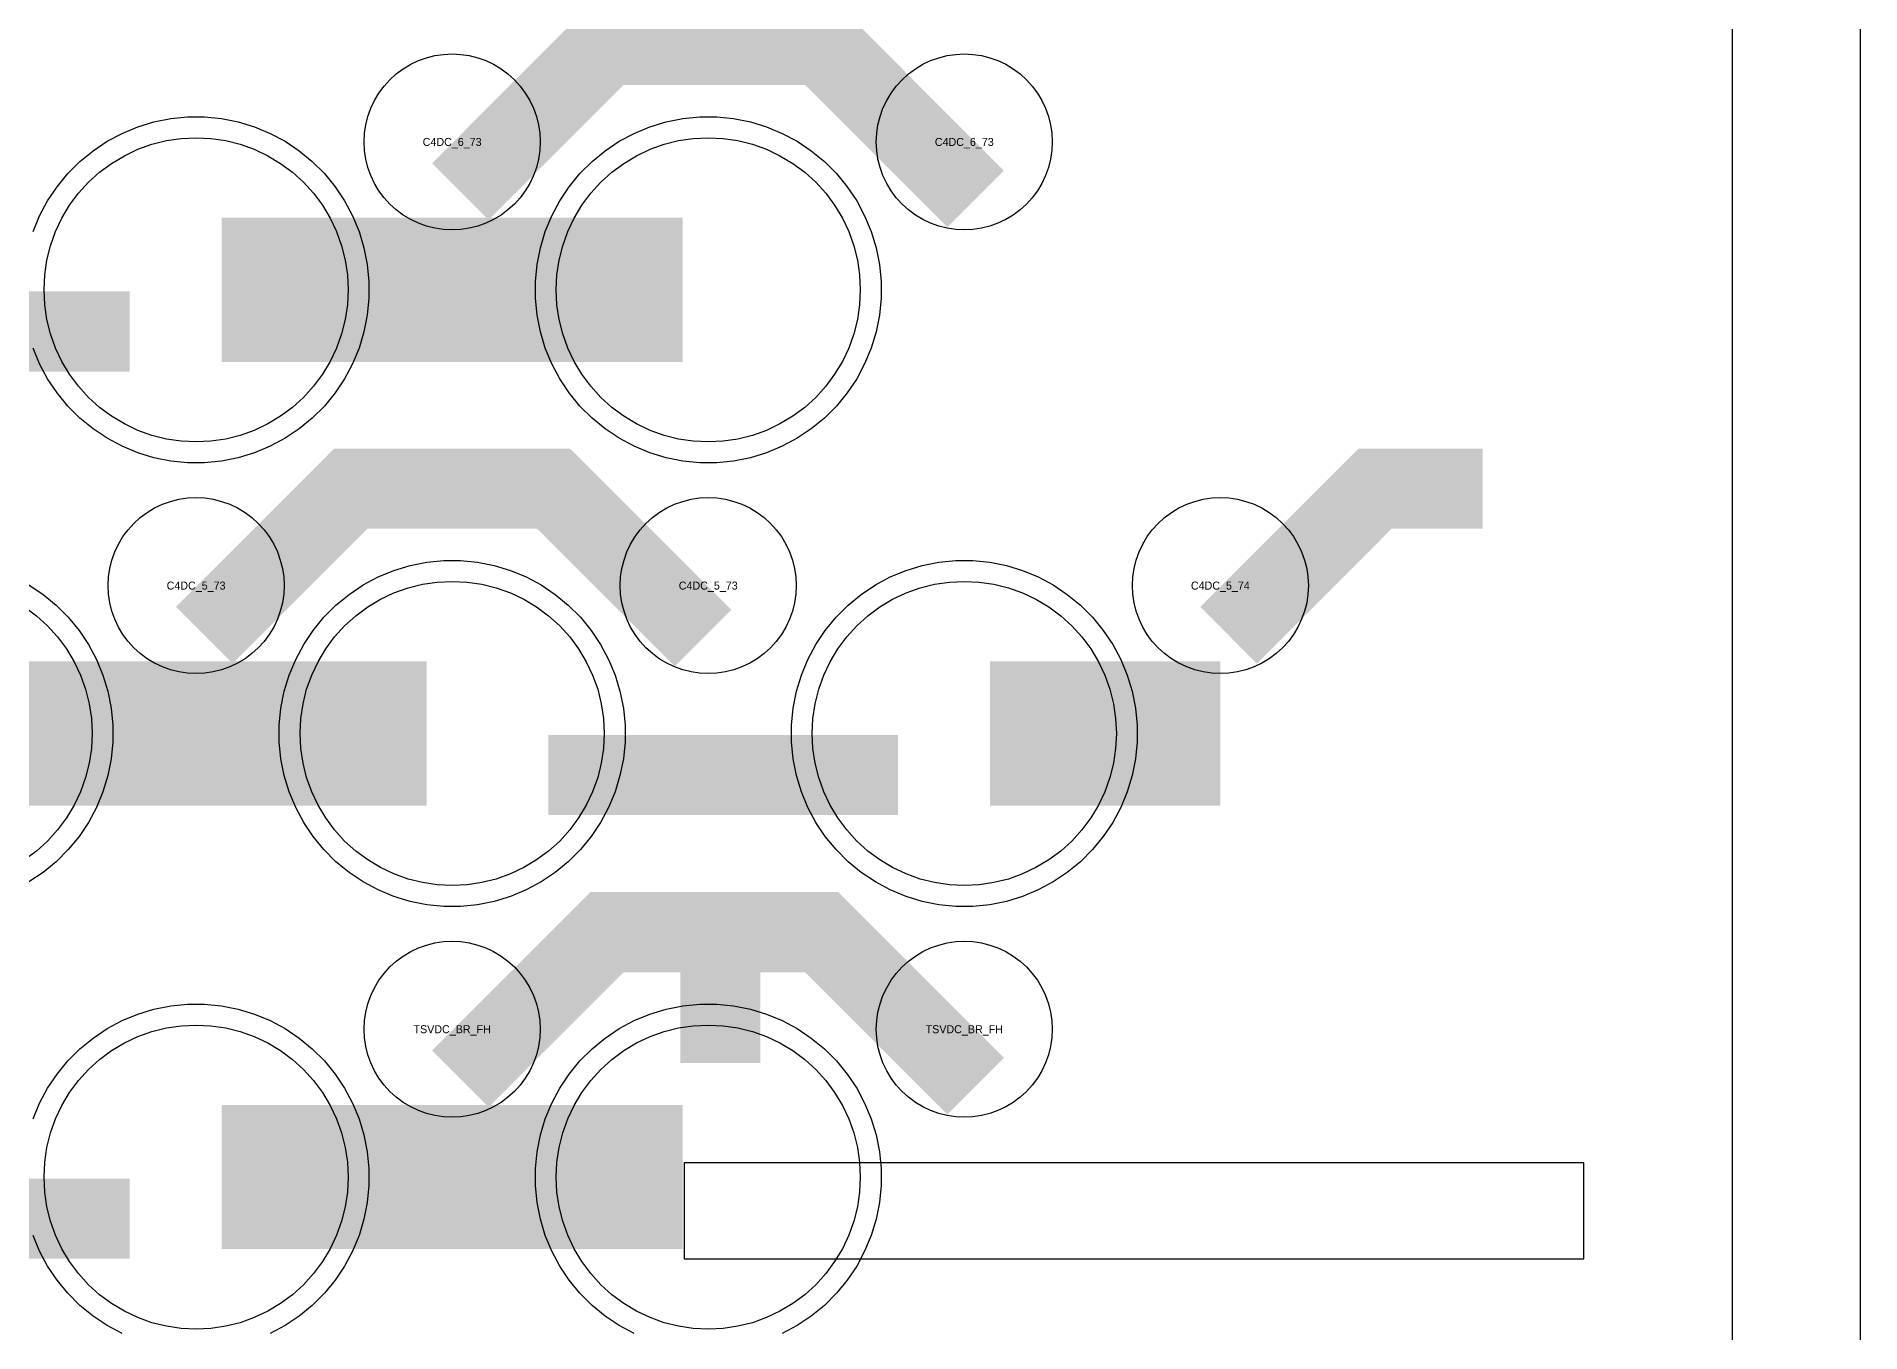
# Model space of a CAD drawing. Extents: x -11880 to 11880, y -14992 to 14992.
# Drawn here: x 11310 to 11880, y -14334 to -13929 of the extents above; entities that cross this region are included whole.
import ezdxf
from ezdxf.enums import TextEntityAlignment as Align

# ---------------------------------------------------------------- set-up
doc = ezdxf.new("R2010")
doc.units = 0
doc.header["$MEASUREMENT"] = 0
for name, color, linetype in [('GDS_775_DT_237', 138, 'CONTINUOUS'), ('OUTLINE', 30, 'CONTINUOUS'), ('RDL1_FS', 34, 'CONTINUOUS'), ('RDL_BS', 160, 'CONTINUOUS')]:
    doc.layers.add(name, color=color, linetype=linetype)

msp = doc.modelspace()

# ---------------------------------------------------------------- linework, layer by layer
at = {"layer": 'OUTLINE'}
for points in [[(-11880, -14992.5), (11880, -14992.5), (11880, 14992.5), (-11880, 14992.5)], [(-11840, -14952.5), (11840, -14952.5), (11840, 14952.5), (-11840, 14952.5)]]:
    msp.add_lwpolyline(points, close=True, dxfattribs=at)
at = {"layer": 'RDL1_FS'}
for points in [[(11360, -14055.689), (11355.343, -14055.46), (11350.732, -14054.776), (11346.209, -14053.644), (11341.819, -14052.072), (11337.605, -14050.08), (11333.605, -14047.682), (11329.86, -14044.904), (11326.406, -14041.774), (11323.276, -14038.32), (11320.498, -14034.575), (11318.1, -14030.575), (11316.108, -14026.361), (11314.536, -14021.971), (11313.404, -14017.448), (11312.72, -14012.837), (11312.491, -14008.18), (11312.72, -14003.523), (11313.404, -13998.912), (11314.536, -13994.389), (11316.108, -13989.999), (11318.1, -13985.785), (11320.498, -13981.785), (11323.276, -13978.04), (11326.406, -13974.586), (11329.86, -13971.456), (11333.605, -13968.678), (11337.605, -13966.28), (11341.819, -13964.288), (11346.209, -13962.716), (11350.732, -13961.584), (11355.343, -13960.9), (11360, -13960.671), (11364.657, -13960.9), (11369.268, -13961.584), (11373.791, -13962.716), (11378.181, -13964.288), (11382.395, -13966.28), (11386.395, -13968.678), (11390.14, -13971.456), (11393.594, -13974.586), (11396.724, -13978.04), (11399.502, -13981.785), (11401.9, -13985.785), (11403.892, -13989.999), (11405.464, -13994.389), (11406.596, -13998.912), (11407.28, -14003.523), (11407.509, -14008.18), (11407.28, -14012.837), (11406.596, -14017.448), (11405.464, -14021.971), (11403.892, -14026.361), (11401.9, -14030.575), (11399.502, -14034.575), (11396.724, -14038.32), (11393.594, -14041.774), (11390.14, -14044.904), (11386.395, -14047.682), (11382.395, -14050.08), (11378.181, -14052.072), (11373.791, -14053.644), (11369.268, -14054.776), (11364.657, -14055.46)], [(11520, -14055.689), (11515.343, -14055.46), (11510.732, -14054.776), (11506.209, -14053.644), (11501.819, -14052.072), (11497.605, -14050.08), (11493.605, -14047.682), (11489.86, -14044.904), (11486.406, -14041.774), (11483.276, -14038.32), (11480.498, -14034.575), (11478.1, -14030.575), (11476.108, -14026.361), (11474.536, -14021.971), (11473.404, -14017.448), (11472.72, -14012.837), (11472.491, -14008.18), (11472.72, -14003.523), (11473.404, -13998.912), (11474.536, -13994.389), (11476.108, -13989.999), (11478.1, -13985.785), (11480.498, -13981.785), (11483.276, -13978.04), (11486.406, -13974.586), (11489.86, -13971.456), (11493.605, -13968.678), (11497.605, -13966.28), (11501.819, -13964.288), (11506.209, -13962.716), (11510.732, -13961.584), (11515.343, -13960.9), (11520, -13960.671), (11524.657, -13960.9), (11529.268, -13961.584), (11533.791, -13962.716), (11538.181, -13964.288), (11542.395, -13966.28), (11546.395, -13968.678), (11550.14, -13971.456), (11553.594, -13974.586), (11556.724, -13978.04), (11559.502, -13981.785), (11561.9, -13985.785), (11563.892, -13989.999), (11565.464, -13994.389), (11566.596, -13998.912), (11567.28, -14003.523), (11567.509, -14008.18), (11567.28, -14012.837), (11566.596, -14017.448), (11565.464, -14021.971), (11563.892, -14026.361), (11561.9, -14030.575), (11559.502, -14034.575), (11556.724, -14038.32), (11553.594, -14041.774), (11550.14, -14044.904), (11546.395, -14047.682), (11542.395, -14050.08), (11538.181, -14052.072), (11533.791, -14053.644), (11529.268, -14054.776), (11524.657, -14055.46)], [(11440, -14194.254), (11435.343, -14194.025), (11430.732, -14193.341), (11426.209, -14192.209), (11421.819, -14190.637), (11417.605, -14188.645), (11413.605, -14186.247), (11409.86, -14183.469), (11406.406, -14180.339), (11403.276, -14176.885), (11400.498, -14173.14), (11398.1, -14169.14), (11396.108, -14164.926), (11394.536, -14160.536), (11393.404, -14156.013), (11392.72, -14151.402), (11392.491, -14146.745), (11392.72, -14142.088), (11393.404, -14137.477), (11394.536, -14132.954), (11396.108, -14128.564), (11398.1, -14124.35), (11400.498, -14120.35), (11403.276, -14116.605), (11406.406, -14113.151), (11409.86, -14110.021), (11413.605, -14107.243), (11417.605, -14104.845), (11421.819, -14102.853), (11426.209, -14101.281), (11430.732, -14100.149), (11435.343, -14099.465), (11440, -14099.236), (11444.657, -14099.465), (11449.268, -14100.149), (11453.791, -14101.281), (11458.181, -14102.853), (11462.395, -14104.845), (11466.395, -14107.243), (11470.14, -14110.021), (11473.594, -14113.151), (11476.724, -14116.605), (11479.502, -14120.35), (11481.9, -14124.35), (11483.892, -14128.564), (11485.464, -14132.954), (11486.596, -14137.477), (11487.28, -14142.088), (11487.509, -14146.745), (11487.28, -14151.402), (11486.596, -14156.013), (11485.464, -14160.536), (11483.892, -14164.926), (11481.9, -14169.14), (11479.502, -14173.14), (11476.724, -14176.885), (11473.594, -14180.339), (11470.14, -14183.469), (11466.395, -14186.247), (11462.395, -14188.645), (11458.181, -14190.637), (11453.791, -14192.209), (11449.268, -14193.341), (11444.657, -14194.025)], [(11600, -14194.254), (11595.343, -14194.025), (11590.732, -14193.341), (11586.209, -14192.209), (11581.819, -14190.637), (11577.605, -14188.645), (11573.605, -14186.247), (11569.86, -14183.469), (11566.406, -14180.339), (11563.276, -14176.885), (11560.498, -14173.14), (11558.1, -14169.14), (11556.108, -14164.926), (11554.536, -14160.536), (11553.404, -14156.013), (11552.72, -14151.402), (11552.491, -14146.745), (11552.72, -14142.088), (11553.404, -14137.477), (11554.536, -14132.954), (11556.108, -14128.564), (11558.1, -14124.35), (11560.498, -14120.35), (11563.276, -14116.605), (11566.406, -14113.151), (11569.86, -14110.021), (11573.605, -14107.243), (11577.605, -14104.845), (11581.819, -14102.853), (11586.209, -14101.281), (11590.732, -14100.149), (11595.343, -14099.465), (11600, -14099.236), (11604.657, -14099.465), (11609.268, -14100.149), (11613.791, -14101.281), (11618.181, -14102.853), (11622.395, -14104.845), (11626.395, -14107.243), (11630.14, -14110.021), (11633.594, -14113.151), (11636.724, -14116.605), (11639.502, -14120.35), (11641.9, -14124.35), (11643.892, -14128.564), (11645.464, -14132.954), (11646.596, -14137.477), (11647.28, -14142.088), (11647.509, -14146.745), (11647.28, -14151.402), (11646.596, -14156.013), (11645.464, -14160.536), (11643.892, -14164.926), (11641.9, -14169.14), (11639.502, -14173.14), (11636.724, -14176.885), (11633.594, -14180.339), (11630.14, -14183.469), (11626.395, -14186.247), (11622.395, -14188.645), (11618.181, -14190.637), (11613.791, -14192.209), (11609.268, -14193.341), (11604.657, -14194.025)]]:
    msp.add_lwpolyline(points, close=True, dxfattribs=at)
for points in [[(11368.002, -14008.18, 45, 45, 0), (11440.002, -14008.18, 45, 45, 0)], [(11440.002, -14008.18, 45, 45, 0), (11512.002, -14008.18, 45, 45, 0)], [(11288.002, -14146.745, 45, 45, 0), (11360.002, -14146.745, 45, 45, 0)], [(11360.002, -14146.745, 45, 45, 0), (11432.002, -14146.745, 45, 45, 0)], [(11608.002, -14146.745, 45, 45, 0), (11680.002, -14146.745, 45, 45, 0)]]:
    msp.add_lwpolyline(points, format="xyseb", dxfattribs=at)
msp.add_lwpolyline([(11306.395, -14107.243), (11310.14, -14110.021), (11313.594, -14113.151), (11316.724, -14116.605), (11319.502, -14120.35), (11321.9, -14124.35), (11323.892, -14128.564), (11325.464, -14132.954), (11326.596, -14137.477), (11327.28, -14142.088), (11327.509, -14146.745), (11327.28, -14151.402), (11326.596, -14156.013), (11325.464, -14160.536), (11323.892, -14164.926), (11321.9, -14169.14), (11319.502, -14173.14), (11316.724, -14176.885), (11313.594, -14180.339), (11310.14, -14183.469), (11306.395, -14186.247)], dxfattribs=at)
at = {"layer": 'RDL1_FS', "color": 241, "true_color": 0xf7abae}
for points in [[(11360, -14332.819), (11355.343, -14332.59), (11350.732, -14331.906), (11346.209, -14330.774), (11341.819, -14329.202), (11337.605, -14327.21), (11333.605, -14324.812), (11329.86, -14322.034), (11326.406, -14318.904), (11323.276, -14315.45), (11320.498, -14311.705), (11318.1, -14307.705), (11316.108, -14303.491), (11314.536, -14299.101), (11313.404, -14294.578), (11312.72, -14289.967), (11312.491, -14285.31), (11312.72, -14280.653), (11313.404, -14276.042), (11314.536, -14271.519), (11316.108, -14267.129), (11318.1, -14262.915), (11320.498, -14258.915), (11323.276, -14255.17), (11326.406, -14251.716), (11329.86, -14248.586), (11333.605, -14245.808), (11337.605, -14243.41), (11341.819, -14241.418), (11346.209, -14239.846), (11350.732, -14238.714), (11355.343, -14238.03), (11360, -14237.801), (11364.657, -14238.03), (11369.268, -14238.714), (11373.791, -14239.846), (11378.181, -14241.418), (11382.395, -14243.41), (11386.395, -14245.808), (11390.14, -14248.586), (11393.594, -14251.716), (11396.724, -14255.17), (11399.502, -14258.915), (11401.9, -14262.915), (11403.892, -14267.129), (11405.464, -14271.519), (11406.596, -14276.042), (11407.28, -14280.653), (11407.509, -14285.31), (11407.28, -14289.967), (11406.596, -14294.578), (11405.464, -14299.101), (11403.892, -14303.491), (11401.9, -14307.705), (11399.502, -14311.705), (11396.724, -14315.45), (11393.594, -14318.904), (11390.14, -14322.034), (11386.395, -14324.812), (11382.395, -14327.21), (11378.181, -14329.202), (11373.791, -14330.774), (11369.268, -14331.906), (11364.657, -14332.59)], [(11520, -14332.819), (11515.343, -14332.59), (11510.732, -14331.906), (11506.209, -14330.774), (11501.819, -14329.202), (11497.605, -14327.21), (11493.605, -14324.812), (11489.86, -14322.034), (11486.406, -14318.904), (11483.276, -14315.45), (11480.498, -14311.705), (11478.1, -14307.705), (11476.108, -14303.491), (11474.536, -14299.101), (11473.404, -14294.578), (11472.72, -14289.967), (11472.491, -14285.31), (11472.72, -14280.653), (11473.404, -14276.042), (11474.536, -14271.519), (11476.108, -14267.129), (11478.1, -14262.915), (11480.498, -14258.915), (11483.276, -14255.17), (11486.406, -14251.716), (11489.86, -14248.586), (11493.605, -14245.808), (11497.605, -14243.41), (11501.819, -14241.418), (11506.209, -14239.846), (11510.732, -14238.714), (11515.343, -14238.03), (11520, -14237.801), (11524.657, -14238.03), (11529.268, -14238.714), (11533.791, -14239.846), (11538.181, -14241.418), (11542.395, -14243.41), (11546.395, -14245.808), (11550.14, -14248.586), (11553.594, -14251.716), (11556.724, -14255.17), (11559.502, -14258.915), (11561.9, -14262.915), (11563.892, -14267.129), (11565.464, -14271.519), (11566.596, -14276.042), (11567.28, -14280.653), (11567.509, -14285.31), (11567.28, -14289.967), (11566.596, -14294.578), (11565.464, -14299.101), (11563.892, -14303.491), (11561.9, -14307.705), (11559.502, -14311.705), (11556.724, -14315.45), (11553.594, -14318.904), (11550.14, -14322.034), (11546.395, -14324.812), (11542.395, -14327.21), (11538.181, -14329.202), (11533.791, -14330.774), (11529.268, -14331.906), (11524.657, -14332.59)]]:
    msp.add_lwpolyline(points, close=True, dxfattribs=at)
for points in [[(11368.002, -14285.31, 45, 45, 0), (11440.002, -14285.31, 45, 45, 0)], [(11440.002, -14285.31, 45, 45, 0), (11512.002, -14285.31, 45, 45, 0)]]:
    msp.add_lwpolyline(points, format="xyseb", dxfattribs=at)
at = {"layer": 'RDL_BS'}
for points in [[(11442.562, -13977.494, 25, 25, 0), (11488.377, -13931.679, 25, 25, 0), (11521.93, -13931.679, 25, 25, 0)], [(11603.555, -13979.799, 25, 25, 0), (11555.435, -13931.679, 25, 25, 0), (11521.838, -13931.679, 25, 25, 0)], [(11230.016, -14021.193, 25, 25, 0), (11339.281, -14021.193, 25, 25, 0)], [(11362.562, -14116.059, 25, 25, 0), (11408.377, -14070.244, 25, 25, 0), (11441.93, -14070.244, 25, 25, 0)], [(11518.401, -14116.958, 25, 25, 0), (11471.687, -14070.244, 25, 25, 0), (11441.929, -14070.244, 25, 25, 0)], [(11682.562, -14116.059, 25, 25, 0), (11728.377, -14070.244, 25, 25, 0), (11761.93, -14070.244, 25, 25, 0)], [(11470.016, -14159.758, 25, 25, 0), (11579.281, -14159.758, 25, 25, 0)], [(11523.748, -14222.77, 25, 25, 0), (11523.748, -14196.309, 25, 25, 0)]]:
    msp.add_lwpolyline(points, format="xyseb", dxfattribs=at)
for points in [[(11440, -13989.486), (11437.307, -13989.354), (11434.635, -13988.958), (11432.016, -13988.301), (11429.481, -13987.394), (11427.044, -13986.242), (11424.72, -13984.849), (11422.557, -13983.246), (11420.558, -13981.434), (11418.746, -13979.435), (11417.143, -13977.272), (11415.75, -13974.948), (11414.598, -13972.511), (11413.691, -13969.976), (11413.034, -13967.357), (11412.638, -13964.685), (11412.506, -13961.992), (11412.638, -13959.299), (11413.034, -13956.627), (11413.691, -13954.008), (11414.598, -13951.473), (11415.75, -13949.036), (11417.143, -13946.712), (11418.746, -13944.549), (11420.558, -13942.55), (11422.557, -13940.738), (11424.72, -13939.135), (11427.044, -13937.742), (11429.481, -13936.59), (11432.016, -13935.683), (11434.635, -13935.026), (11437.307, -13934.63), (11440, -13934.498), (11442.693, -13934.63), (11445.365, -13935.026), (11447.984, -13935.683), (11450.519, -13936.59), (11452.956, -13937.742), (11455.28, -13939.135), (11457.443, -13940.738), (11459.442, -13942.55), (11461.254, -13944.549), (11462.857, -13946.712), (11464.25, -13949.036), (11465.402, -13951.473), (11466.309, -13954.008), (11466.966, -13956.627), (11467.362, -13959.299), (11467.494, -13961.992), (11467.362, -13964.685), (11466.966, -13967.357), (11466.309, -13969.976), (11465.402, -13972.511), (11464.25, -13974.948), (11462.857, -13977.272), (11461.254, -13979.435), (11459.442, -13981.434), (11457.443, -13983.246), (11455.28, -13984.849), (11452.956, -13986.242), (11450.519, -13987.394), (11447.984, -13988.301), (11445.365, -13988.958), (11442.693, -13989.354)], [(11600, -13989.486), (11597.307, -13989.354), (11594.635, -13988.958), (11592.016, -13988.301), (11589.481, -13987.394), (11587.044, -13986.242), (11584.72, -13984.849), (11582.557, -13983.246), (11580.558, -13981.434), (11578.746, -13979.435), (11577.143, -13977.272), (11575.75, -13974.948), (11574.598, -13972.511), (11573.691, -13969.976), (11573.034, -13967.357), (11572.638, -13964.685), (11572.506, -13961.992), (11572.638, -13959.299), (11573.034, -13956.627), (11573.691, -13954.008), (11574.598, -13951.473), (11575.75, -13949.036), (11577.143, -13946.712), (11578.746, -13944.549), (11580.558, -13942.55), (11582.557, -13940.738), (11584.72, -13939.135), (11587.044, -13937.742), (11589.481, -13936.59), (11592.016, -13935.683), (11594.635, -13935.026), (11597.307, -13934.63), (11600, -13934.498), (11602.693, -13934.63), (11605.365, -13935.026), (11607.984, -13935.683), (11610.519, -13936.59), (11612.956, -13937.742), (11615.28, -13939.135), (11617.443, -13940.738), (11619.442, -13942.55), (11621.254, -13944.549), (11622.857, -13946.712), (11624.25, -13949.036), (11625.402, -13951.473), (11626.309, -13954.008), (11626.966, -13956.627), (11627.362, -13959.299), (11627.494, -13961.992), (11627.362, -13964.685), (11626.966, -13967.357), (11626.309, -13969.976), (11625.402, -13972.511), (11624.25, -13974.948), (11622.857, -13977.272), (11621.254, -13979.435), (11619.442, -13981.434), (11617.443, -13983.246), (11615.28, -13984.849), (11612.956, -13986.242), (11610.519, -13987.394), (11607.984, -13988.301), (11605.365, -13988.958), (11602.693, -13989.354)], [(11517.356, -14062.18), (11512.062, -14061.663), (11506.835, -14060.617), (11501.795, -14059.086), (11496.885, -14057.055), (11492.223, -14054.563), (11487.809, -14051.616), (11483.708, -14048.254), (11479.926, -14044.472), (11476.564, -14040.371), (11473.617, -14035.957), (11471.125, -14031.295), (11469.094, -14026.385), (11467.563, -14021.345), (11466.517, -14016.118), (11466, -14010.824), (11466, -14005.536), (11466.517, -14000.242), (11467.563, -13995.015), (11469.094, -13989.975), (11471.125, -13985.065), (11473.617, -13980.403), (11476.564, -13975.989), (11479.926, -13971.888), (11483.708, -13968.106), (11487.809, -13964.744), (11492.223, -13961.797), (11496.885, -13959.305), (11501.795, -13957.274), (11506.835, -13955.743), (11512.062, -13954.697), (11517.356, -13954.18), (11522.644, -13954.18), (11527.938, -13954.697), (11533.165, -13955.743), (11538.205, -13957.274), (11543.115, -13959.305), (11547.777, -13961.797), (11552.191, -13964.744), (11556.292, -13968.106), (11560.074, -13971.888), (11563.436, -13975.989), (11566.383, -13980.403), (11568.875, -13985.065), (11570.906, -13989.975), (11572.437, -13995.015), (11573.483, -14000.242), (11574, -14005.536), (11574, -14010.824), (11573.483, -14016.118), (11572.437, -14021.345), (11570.906, -14026.385), (11568.875, -14031.295), (11566.383, -14035.957), (11563.436, -14040.371), (11560.074, -14044.472), (11556.292, -14048.254), (11552.191, -14051.616), (11547.777, -14054.563), (11543.115, -14057.055), (11538.205, -14059.086), (11533.165, -14060.617), (11527.938, -14061.663), (11522.644, -14062.18)], [(11360, -14128.051), (11357.307, -14127.919), (11354.635, -14127.523), (11352.016, -14126.866), (11349.481, -14125.959), (11347.044, -14124.807), (11344.72, -14123.414), (11342.557, -14121.811), (11340.558, -14119.999), (11338.746, -14118), (11337.143, -14115.837), (11335.75, -14113.513), (11334.598, -14111.076), (11333.691, -14108.541), (11333.034, -14105.922), (11332.638, -14103.25), (11332.506, -14100.557), (11332.638, -14097.864), (11333.034, -14095.192), (11333.691, -14092.573), (11334.598, -14090.038), (11335.75, -14087.601), (11337.143, -14085.277), (11338.746, -14083.114), (11340.558, -14081.115), (11342.557, -14079.303), (11344.72, -14077.7), (11347.044, -14076.307), (11349.481, -14075.155), (11352.016, -14074.248), (11354.635, -14073.591), (11357.307, -14073.195), (11360, -14073.063), (11362.693, -14073.195), (11365.365, -14073.591), (11367.984, -14074.248), (11370.519, -14075.155), (11372.956, -14076.307), (11375.28, -14077.7), (11377.443, -14079.303), (11379.442, -14081.115), (11381.254, -14083.114), (11382.857, -14085.277), (11384.25, -14087.601), (11385.402, -14090.038), (11386.309, -14092.573), (11386.966, -14095.192), (11387.362, -14097.864), (11387.494, -14100.557), (11387.362, -14103.25), (11386.966, -14105.922), (11386.309, -14108.541), (11385.402, -14111.076), (11384.25, -14113.513), (11382.857, -14115.837), (11381.254, -14118), (11379.442, -14119.999), (11377.443, -14121.811), (11375.28, -14123.414), (11372.956, -14124.807), (11370.519, -14125.959), (11367.984, -14126.866), (11365.365, -14127.523), (11362.693, -14127.919)], [(11520, -14128.051), (11517.307, -14127.919), (11514.635, -14127.523), (11512.016, -14126.866), (11509.481, -14125.959), (11507.044, -14124.807), (11504.72, -14123.414), (11502.557, -14121.811), (11500.558, -14119.999), (11498.746, -14118), (11497.143, -14115.837), (11495.75, -14113.513), (11494.598, -14111.076), (11493.691, -14108.541), (11493.034, -14105.922), (11492.638, -14103.25), (11492.506, -14100.557), (11492.638, -14097.864), (11493.034, -14095.192), (11493.691, -14092.573), (11494.598, -14090.038), (11495.75, -14087.601), (11497.143, -14085.277), (11498.746, -14083.114), (11500.558, -14081.115), (11502.557, -14079.303), (11504.72, -14077.7), (11507.044, -14076.307), (11509.481, -14075.155), (11512.016, -14074.248), (11514.635, -14073.591), (11517.307, -14073.195), (11520, -14073.063), (11522.693, -14073.195), (11525.365, -14073.591), (11527.984, -14074.248), (11530.519, -14075.155), (11532.956, -14076.307), (11535.28, -14077.7), (11537.443, -14079.303), (11539.442, -14081.115), (11541.254, -14083.114), (11542.857, -14085.277), (11544.25, -14087.601), (11545.402, -14090.038), (11546.309, -14092.573), (11546.966, -14095.192), (11547.362, -14097.864), (11547.494, -14100.557), (11547.362, -14103.25), (11546.966, -14105.922), (11546.309, -14108.541), (11545.402, -14111.076), (11544.25, -14113.513), (11542.857, -14115.837), (11541.254, -14118), (11539.442, -14119.999), (11537.443, -14121.811), (11535.28, -14123.414), (11532.956, -14124.807), (11530.519, -14125.959), (11527.984, -14126.866), (11525.365, -14127.523), (11522.693, -14127.919)], [(11680, -14128.051), (11677.307, -14127.919), (11674.635, -14127.523), (11672.016, -14126.866), (11669.481, -14125.959), (11667.044, -14124.807), (11664.72, -14123.414), (11662.557, -14121.811), (11660.558, -14119.999), (11658.746, -14118), (11657.143, -14115.837), (11655.75, -14113.513), (11654.598, -14111.076), (11653.691, -14108.541), (11653.034, -14105.922), (11652.638, -14103.25), (11652.506, -14100.557), (11652.638, -14097.864), (11653.034, -14095.192), (11653.691, -14092.573), (11654.598, -14090.038), (11655.75, -14087.601), (11657.143, -14085.277), (11658.746, -14083.114), (11660.558, -14081.115), (11662.557, -14079.303), (11664.72, -14077.7), (11667.044, -14076.307), (11669.481, -14075.155), (11672.016, -14074.248), (11674.635, -14073.591), (11677.307, -14073.195), (11680, -14073.063), (11682.693, -14073.195), (11685.365, -14073.591), (11687.984, -14074.248), (11690.519, -14075.155), (11692.956, -14076.307), (11695.28, -14077.7), (11697.443, -14079.303), (11699.442, -14081.115), (11701.254, -14083.114), (11702.857, -14085.277), (11704.25, -14087.601), (11705.402, -14090.038), (11706.309, -14092.573), (11706.966, -14095.192), (11707.362, -14097.864), (11707.494, -14100.557), (11707.362, -14103.25), (11706.966, -14105.922), (11706.309, -14108.541), (11705.402, -14111.076), (11704.25, -14113.513), (11702.857, -14115.837), (11701.254, -14118), (11699.442, -14119.999), (11697.443, -14121.811), (11695.28, -14123.414), (11692.956, -14124.807), (11690.519, -14125.959), (11687.984, -14126.866), (11685.365, -14127.523), (11682.693, -14127.919)], [(11437.356, -14200.745), (11432.062, -14200.228), (11426.835, -14199.182), (11421.795, -14197.651), (11416.885, -14195.62), (11412.223, -14193.128), (11407.809, -14190.181), (11403.708, -14186.819), (11399.926, -14183.037), (11396.564, -14178.936), (11393.617, -14174.522), (11391.125, -14169.86), (11389.094, -14164.95), (11387.563, -14159.91), (11386.517, -14154.683), (11386, -14149.389), (11386, -14144.101), (11386.517, -14138.807), (11387.563, -14133.58), (11389.094, -14128.54), (11391.125, -14123.63), (11393.617, -14118.968), (11396.564, -14114.554), (11399.926, -14110.453), (11403.708, -14106.671), (11407.809, -14103.309), (11412.223, -14100.362), (11416.885, -14097.87), (11421.795, -14095.839), (11426.835, -14094.308), (11432.062, -14093.262), (11437.356, -14092.745), (11442.644, -14092.745), (11447.938, -14093.262), (11453.165, -14094.308), (11458.205, -14095.839), (11463.115, -14097.87), (11467.777, -14100.362), (11472.191, -14103.309), (11476.292, -14106.671), (11480.074, -14110.453), (11483.436, -14114.554), (11486.383, -14118.968), (11488.875, -14123.63), (11490.906, -14128.54), (11492.437, -14133.58), (11493.483, -14138.807), (11494, -14144.101), (11494, -14149.389), (11493.483, -14154.683), (11492.437, -14159.91), (11490.906, -14164.95), (11488.875, -14169.86), (11486.383, -14174.522), (11483.436, -14178.936), (11480.074, -14183.037), (11476.292, -14186.819), (11472.191, -14190.181), (11467.777, -14193.128), (11463.115, -14195.62), (11458.205, -14197.651), (11453.165, -14199.182), (11447.938, -14200.228), (11442.644, -14200.745)], [(11597.356, -14200.745), (11592.062, -14200.228), (11586.835, -14199.182), (11581.795, -14197.651), (11576.885, -14195.62), (11572.223, -14193.128), (11567.809, -14190.181), (11563.708, -14186.819), (11559.926, -14183.037), (11556.564, -14178.936), (11553.617, -14174.522), (11551.125, -14169.86), (11549.094, -14164.95), (11547.563, -14159.91), (11546.517, -14154.683), (11546, -14149.389), (11546, -14144.101), (11546.517, -14138.807), (11547.563, -14133.58), (11549.094, -14128.54), (11551.125, -14123.63), (11553.617, -14118.968), (11556.564, -14114.554), (11559.926, -14110.453), (11563.708, -14106.671), (11567.809, -14103.309), (11572.223, -14100.362), (11576.885, -14097.87), (11581.795, -14095.839), (11586.835, -14094.308), (11592.062, -14093.262), (11597.356, -14092.745), (11602.644, -14092.745), (11607.938, -14093.262), (11613.165, -14094.308), (11618.205, -14095.839), (11623.115, -14097.87), (11627.777, -14100.362), (11632.191, -14103.309), (11636.292, -14106.671), (11640.074, -14110.453), (11643.436, -14114.554), (11646.383, -14118.968), (11648.875, -14123.63), (11650.906, -14128.54), (11652.437, -14133.58), (11653.483, -14138.807), (11654, -14144.101), (11654, -14149.389), (11653.483, -14154.683), (11652.437, -14159.91), (11650.906, -14164.95), (11648.875, -14169.86), (11646.383, -14174.522), (11643.436, -14178.936), (11640.074, -14183.037), (11636.292, -14186.819), (11632.191, -14190.181), (11627.777, -14193.128), (11623.115, -14195.62), (11618.205, -14197.651), (11613.165, -14199.182), (11607.938, -14200.228), (11602.644, -14200.745)]]:
    msp.add_lwpolyline(points, close=True, dxfattribs=at)
for points in [[(11309.094, -13989.975), (11311.125, -13985.065), (11313.617, -13980.403), (11316.564, -13975.989), (11319.926, -13971.888), (11323.708, -13968.106), (11327.809, -13964.744), (11332.223, -13961.797), (11336.885, -13959.305), (11341.795, -13957.274), (11346.835, -13955.743), (11352.062, -13954.697), (11357.356, -13954.18), (11362.644, -13954.18), (11367.938, -13954.697), (11373.165, -13955.743), (11378.205, -13957.274), (11383.115, -13959.305), (11387.777, -13961.797), (11392.191, -13964.744), (11396.292, -13968.106), (11400.074, -13971.888), (11403.436, -13975.989), (11406.383, -13980.403), (11408.875, -13985.065), (11410.906, -13989.975), (11412.437, -13995.015), (11413.483, -14000.242), (11414, -14005.536), (11414, -14010.824), (11413.483, -14016.118), (11412.437, -14021.345), (11410.906, -14026.385), (11408.875, -14031.295), (11406.383, -14035.957), (11403.436, -14040.371), (11400.074, -14044.472), (11396.292, -14048.254), (11392.191, -14051.616), (11387.777, -14054.563), (11383.115, -14057.055), (11378.205, -14059.086), (11373.165, -14060.617), (11367.938, -14061.663), (11362.644, -14062.18), (11357.356, -14062.18), (11352.062, -14061.663), (11346.835, -14060.617), (11341.795, -14059.086), (11336.885, -14057.055), (11332.223, -14054.563), (11327.809, -14051.616), (11323.708, -14048.254), (11319.926, -14044.472), (11316.564, -14040.371), (11313.617, -14035.957), (11311.125, -14031.295), (11309.094, -14026.385)], [(11307.777, -14100.362), (11312.191, -14103.309), (11316.292, -14106.671), (11320.074, -14110.453), (11323.436, -14114.554), (11326.383, -14118.968), (11328.875, -14123.63), (11330.906, -14128.54), (11332.437, -14133.58), (11333.483, -14138.807), (11334, -14144.101), (11334, -14149.389), (11333.483, -14154.683), (11332.437, -14159.91), (11330.906, -14164.95), (11328.875, -14169.86), (11326.383, -14174.522), (11323.436, -14178.936), (11320.074, -14183.037), (11316.292, -14186.819), (11312.191, -14190.181), (11307.777, -14193.128)]]:
    msp.add_lwpolyline(points, dxfattribs=at)
at = {"layer": 'RDL_BS', "color": 241, "true_color": 0xf7abae}
for points in [[(11523.748, -14204.491, 25, 25, 0), (11523.748, -14249.699, 25, 25, 0)], [(11442.562, -14254.624, 25, 25, 0), (11488.377, -14208.809, 25, 25, 0), (11521.93, -14208.809, 25, 25, 0)], [(11603.555, -14256.929, 25, 25, 0), (11555.435, -14208.809, 25, 25, 0), (11521.838, -14208.809, 25, 25, 0)], [(11230.016, -14298.323, 25, 25, 0), (11339.281, -14298.323, 25, 25, 0)]]:
    msp.add_lwpolyline(points, format="xyseb", dxfattribs=at)
for points in [[(11440, -14266.616), (11437.307, -14266.484), (11434.635, -14266.088), (11432.016, -14265.431), (11429.481, -14264.524), (11427.044, -14263.372), (11424.72, -14261.979), (11422.557, -14260.376), (11420.558, -14258.564), (11418.746, -14256.565), (11417.143, -14254.402), (11415.75, -14252.078), (11414.598, -14249.641), (11413.691, -14247.106), (11413.034, -14244.487), (11412.638, -14241.815), (11412.506, -14239.122), (11412.638, -14236.429), (11413.034, -14233.757), (11413.691, -14231.138), (11414.598, -14228.603), (11415.75, -14226.166), (11417.143, -14223.842), (11418.746, -14221.679), (11420.558, -14219.68), (11422.557, -14217.868), (11424.72, -14216.265), (11427.044, -14214.872), (11429.481, -14213.72), (11432.016, -14212.813), (11434.635, -14212.156), (11437.307, -14211.76), (11440, -14211.628), (11442.693, -14211.76), (11445.365, -14212.156), (11447.984, -14212.813), (11450.519, -14213.72), (11452.956, -14214.872), (11455.28, -14216.265), (11457.443, -14217.868), (11459.442, -14219.68), (11461.254, -14221.679), (11462.857, -14223.842), (11464.25, -14226.166), (11465.402, -14228.603), (11466.309, -14231.138), (11466.966, -14233.757), (11467.362, -14236.429), (11467.494, -14239.122), (11467.362, -14241.815), (11466.966, -14244.487), (11466.309, -14247.106), (11465.402, -14249.641), (11464.25, -14252.078), (11462.857, -14254.402), (11461.254, -14256.565), (11459.442, -14258.564), (11457.443, -14260.376), (11455.28, -14261.979), (11452.956, -14263.372), (11450.519, -14264.524), (11447.984, -14265.431), (11445.365, -14266.088), (11442.693, -14266.484)], [(11600, -14266.616), (11597.307, -14266.484), (11594.635, -14266.088), (11592.016, -14265.431), (11589.481, -14264.524), (11587.044, -14263.372), (11584.72, -14261.979), (11582.557, -14260.376), (11580.558, -14258.564), (11578.746, -14256.565), (11577.143, -14254.402), (11575.75, -14252.078), (11574.598, -14249.641), (11573.691, -14247.106), (11573.034, -14244.487), (11572.638, -14241.815), (11572.506, -14239.122), (11572.638, -14236.429), (11573.034, -14233.757), (11573.691, -14231.138), (11574.598, -14228.603), (11575.75, -14226.166), (11577.143, -14223.842), (11578.746, -14221.679), (11580.558, -14219.68), (11582.557, -14217.868), (11584.72, -14216.265), (11587.044, -14214.872), (11589.481, -14213.72), (11592.016, -14212.813), (11594.635, -14212.156), (11597.307, -14211.76), (11600, -14211.628), (11602.693, -14211.76), (11605.365, -14212.156), (11607.984, -14212.813), (11610.519, -14213.72), (11612.956, -14214.872), (11615.28, -14216.265), (11617.443, -14217.868), (11619.442, -14219.68), (11621.254, -14221.679), (11622.857, -14223.842), (11624.25, -14226.166), (11625.402, -14228.603), (11626.309, -14231.138), (11626.966, -14233.757), (11627.362, -14236.429), (11627.494, -14239.122), (11627.362, -14241.815), (11626.966, -14244.487), (11626.309, -14247.106), (11625.402, -14249.641), (11624.25, -14252.078), (11622.857, -14254.402), (11621.254, -14256.565), (11619.442, -14258.564), (11617.443, -14260.376), (11615.28, -14261.979), (11612.956, -14263.372), (11610.519, -14264.524), (11607.984, -14265.431), (11605.365, -14266.088), (11602.693, -14266.484)], [(11512.519, -14310.823), (11793.603, -14310.823), (11793.603, -14280.823), (11512.519, -14280.823)]]:
    msp.add_lwpolyline(points, close=True, dxfattribs=at)
for points in [[(11309.094, -14267.105), (11311.125, -14262.195), (11313.617, -14257.533), (11316.564, -14253.119), (11319.926, -14249.018), (11323.708, -14245.236), (11327.809, -14241.874), (11332.223, -14238.927), (11336.885, -14236.435), (11341.795, -14234.404), (11346.835, -14232.873), (11352.062, -14231.827), (11357.356, -14231.31), (11362.644, -14231.31), (11367.938, -14231.827), (11373.165, -14232.873), (11378.205, -14234.404), (11383.115, -14236.435), (11387.777, -14238.927), (11392.191, -14241.874), (11396.292, -14245.236), (11400.074, -14249.018), (11403.436, -14253.119), (11406.383, -14257.533), (11408.875, -14262.195), (11410.906, -14267.105), (11412.437, -14272.145), (11413.483, -14277.372), (11414, -14282.666), (11414, -14287.954), (11413.483, -14293.248), (11412.437, -14298.475), (11410.906, -14303.515), (11408.875, -14308.425), (11406.383, -14313.087), (11403.436, -14317.501), (11400.074, -14321.602), (11396.292, -14325.384), (11392.191, -14328.746), (11387.777, -14331.693), (11383.115, -14334.185)], [(11496.885, -14334.185), (11492.223, -14331.693), (11487.809, -14328.746), (11483.708, -14325.384), (11479.926, -14321.602), (11476.564, -14317.501), (11473.617, -14313.087), (11471.125, -14308.425), (11469.094, -14303.515), (11467.563, -14298.475), (11466.517, -14293.248), (11466, -14287.954), (11466, -14282.666), (11466.517, -14277.372), (11467.563, -14272.145), (11469.094, -14267.105), (11471.125, -14262.195), (11473.617, -14257.533), (11476.564, -14253.119), (11479.926, -14249.018), (11483.708, -14245.236), (11487.809, -14241.874), (11492.223, -14238.927), (11496.885, -14236.435), (11501.795, -14234.404), (11506.835, -14232.873), (11512.062, -14231.827), (11517.356, -14231.31), (11522.644, -14231.31), (11527.938, -14231.827), (11533.165, -14232.873), (11538.205, -14234.404), (11543.115, -14236.435), (11547.777, -14238.927), (11552.191, -14241.874), (11556.292, -14245.236), (11560.074, -14249.018), (11563.436, -14253.119), (11566.383, -14257.533), (11568.875, -14262.195), (11570.906, -14267.105), (11572.437, -14272.145), (11573.483, -14277.372), (11574, -14282.666), (11574, -14287.954), (11573.483, -14293.248), (11572.437, -14298.475), (11570.906, -14303.515), (11568.875, -14308.425), (11566.383, -14313.087), (11563.436, -14317.501), (11560.074, -14321.602), (11556.292, -14325.384), (11552.191, -14328.746), (11547.777, -14331.693), (11543.115, -14334.185)], [(11336.885, -14334.185), (11332.223, -14331.693), (11327.809, -14328.746), (11323.708, -14325.384), (11319.926, -14321.602), (11316.564, -14317.501), (11313.617, -14313.087), (11311.125, -14308.425), (11309.094, -14303.515)]]:
    msp.add_lwpolyline(points, dxfattribs=at)

# ---------------------------------------------------------------- texts
at = {"layer": 'GDS_775_DT_237'}
for s, p in [('C4DC_6_73', (11440, -13961.992)), ('C4DC_6_73', (11440, -13961.992)), ('C4DC_6_73', (11600, -13961.992)), ('C4DC_6_73', (11600, -13961.992)), ('C4DC_5_73', (11360, -14100.557)), ('C4DC_5_73', (11360, -14100.557)), ('C4DC_5_73', (11520, -14100.557)), ('C4DC_5_73', (11520, -14100.557)), ('C4DC_5_74', (11680, -14100.557)), ('C4DC_5_74', (11680, -14100.557))]:
    msp.add_text(s, height=2.5, dxfattribs=at).set_placement(p, align=Align.MIDDLE_CENTER)
at = {"layer": 'GDS_775_DT_237', "color": 241, "true_color": 0xf7abae}
for p in [(11440, -14239.122), (11440, -14239.122), (11600, -14239.122), (11600, -14239.122)]:
    msp.add_text('TSVDC_BR_FH', height=2.5, dxfattribs=at).set_placement(p, align=Align.MIDDLE_CENTER)

doc.saveas('drawing.dxf')
